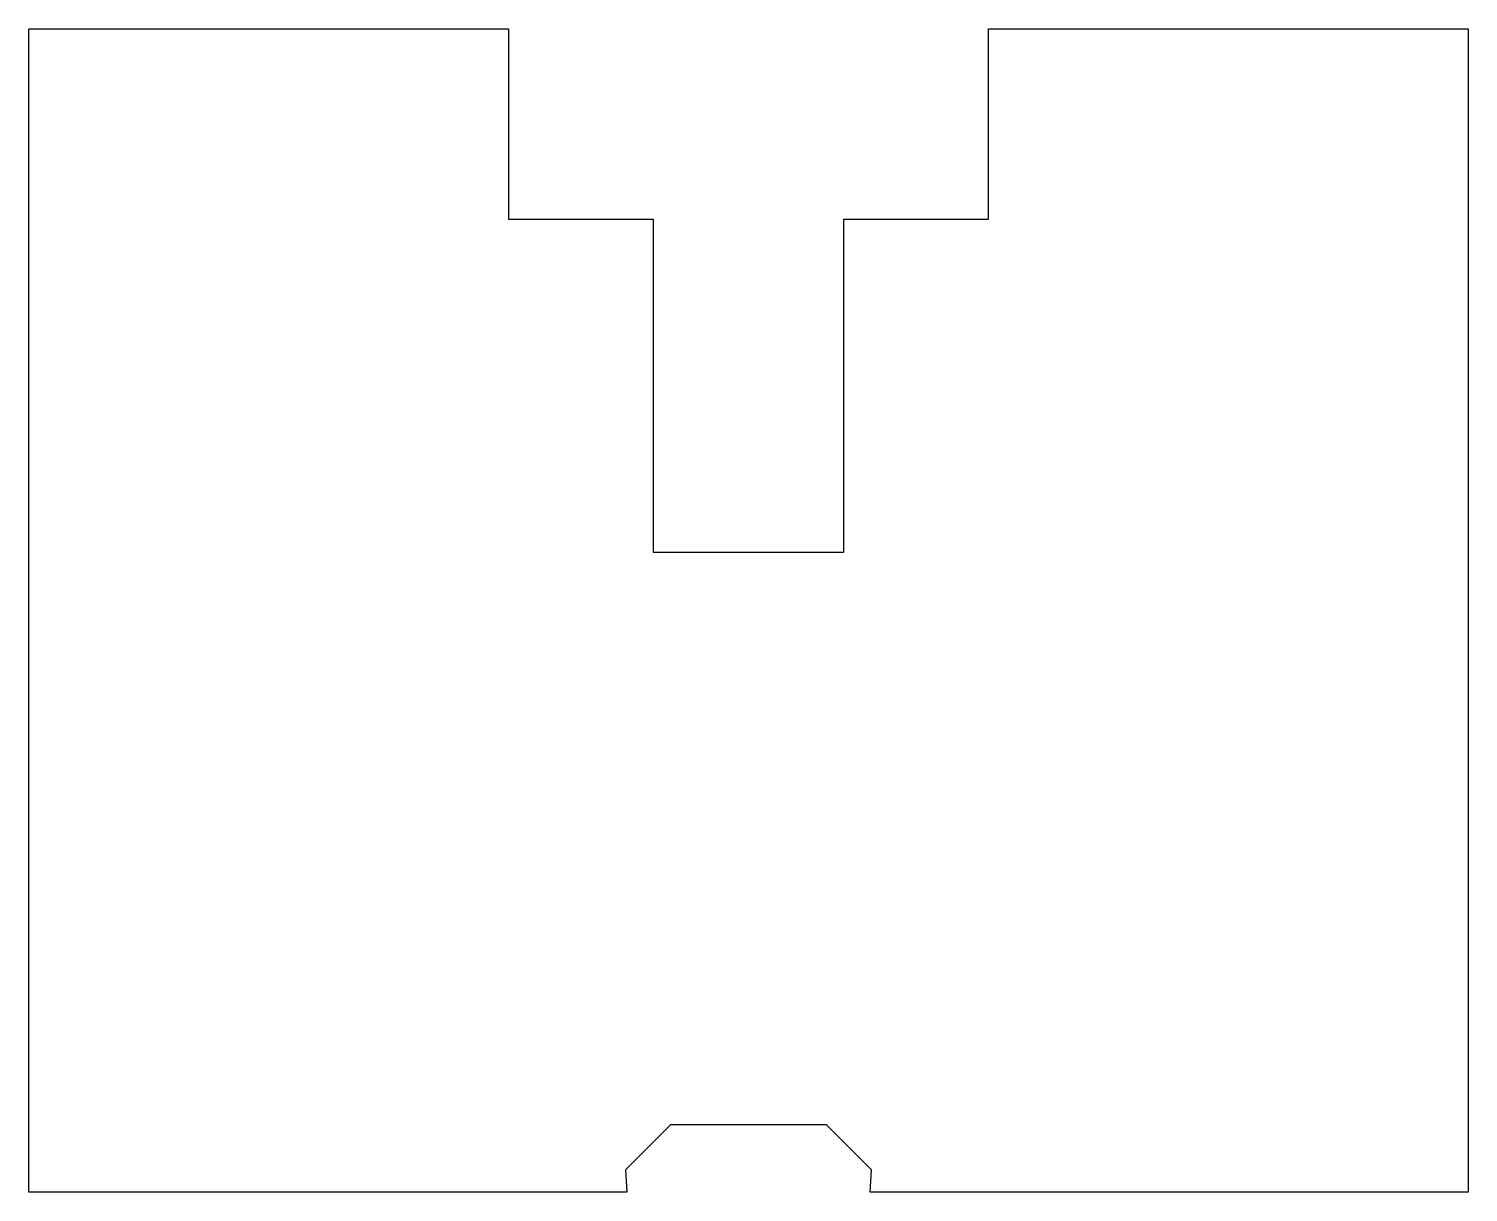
# Model space of a CAD drawing. Header units: millimetres. Extents: x -12 to 12, y 10.3 to 29.7.
import ezdxf

# ---------------------------------------------------------------- set-up
doc = ezdxf.new("R2010")
doc.units = ezdxf.units.MM
doc.layers.get('0').update_dxf_attribs({"linetype": 'CONTINUOUS'})

msp = doc.modelspace()

# ---------------------------------------------------------------- linework, layer by layer
msp.add_lwpolyline([(-2.03, 10.312), (-12, 10.312), (-12, 29.71), (-4, 29.71), (-4, 26.535), (-1.587, 26.535), (-1.587, 20.986), (1.588, 20.986), (1.588, 26.535), (4, 26.535), (4, 29.71), (12, 29.71), (12, 10.312), (2.03, 10.312), (2.05, 10.687), (1.3, 11.437), (-1.3, 11.437), (-2.05, 10.687)], close=True)

doc.saveas('drawing.dxf')
